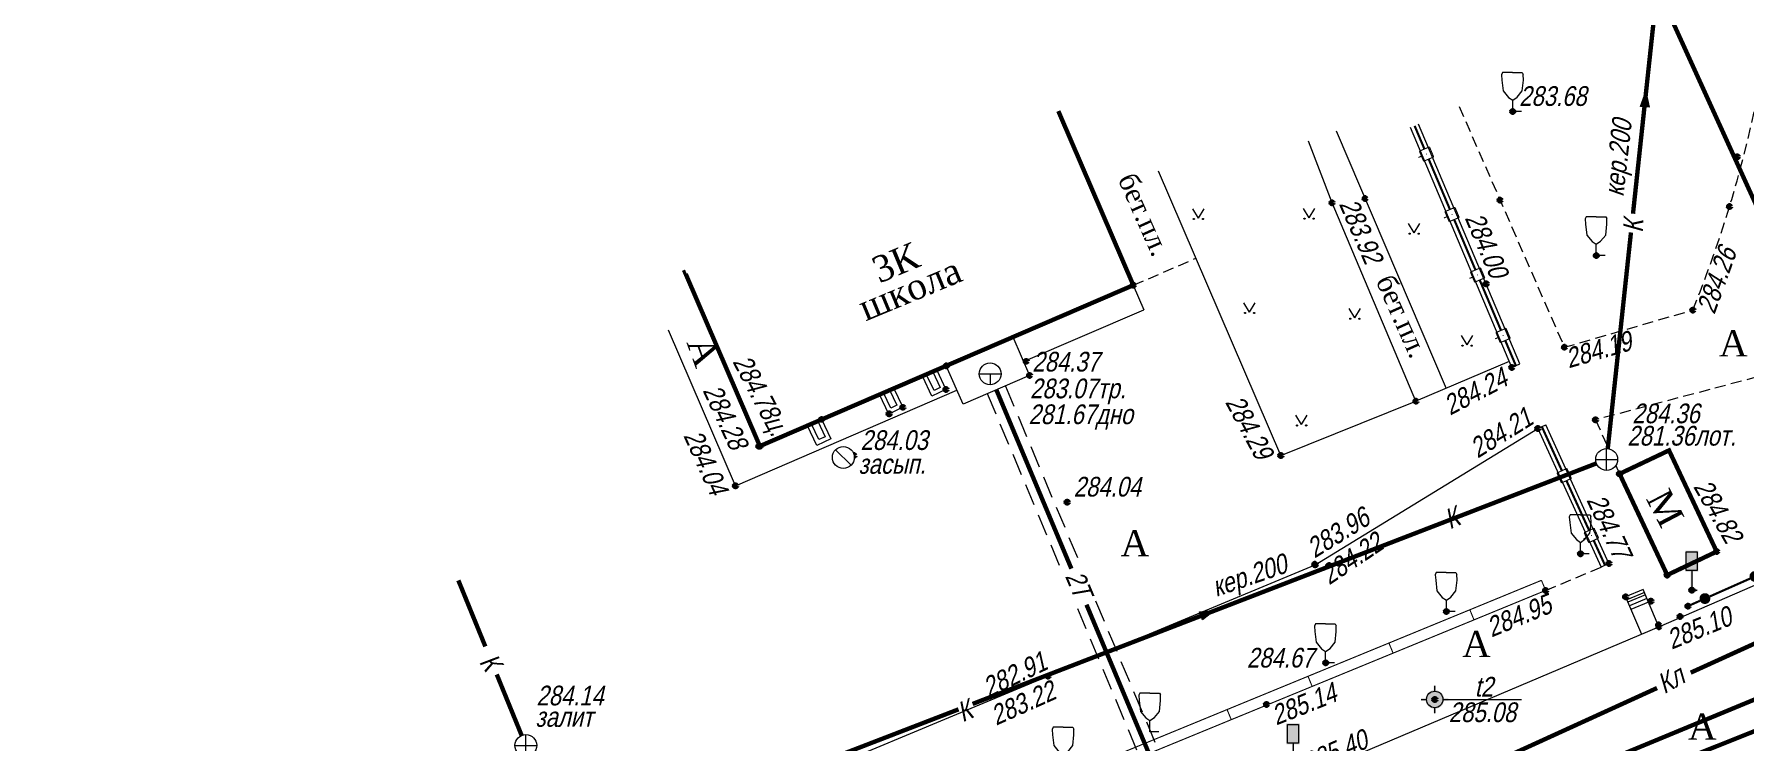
# Model space of a CAD drawing. Header units: metres. Extents: x 5191936 to 10384803, y 4968698 to 9938221.
# Drawn here: x 5192185.5 to 5192263.7, y 4969158.7 to 4969191.1 of the extents above; entities that cross this region are included whole.
import ezdxf

# ---------------------------------------------------------------- set-up
doc = ezdxf.new("R2010")
doc.units = ezdxf.units.M
doc.set_wipeout_variables(frame=1)
for name, pattern in [('COMMUN', [6, 5, -1]), ('DASHED', [0.75, 0.5, -0.25]), ('DASHEDX2', [1.5, 1, -0.5])]:
    doc.linetypes.add(name, pattern=pattern)
doc.layers.get('0').update_dxf_attribs({"lineweight": 18})
for name, color, linetype, lineweight in [('51361800', 7, 'Continuous', 18), ('51361930', 7, 'Continuous', 18), ('51361990', 7, 'Continuous', 18), ('71133200', 7, 'Continuous', 18), ('82211000', 7, 'Continuous', 18), ('82212000', 7, 'Continuous', 18), ('82221000', 7, 'Continuous', 18), ('Commun', 7, 'Continuous', 18), ('ELE_SKLAD', 7, 'Continuous', 18), ('GEO_POINTS', 7, 'Continuous', 18), ('Otm', 7, 'Continuous', 18), ('Sit', 7, 'Continuous', 18), ('Text', 7, 'Continuous', 18), ('Text_com', 7, 'Continuous', 18), ('Us_znak', 7, 'Continuous', 18), ('Us_znak_fon', 7, 'Continuous', 18)]:
    doc.layers.add(name, color=color, linetype=linetype, lineweight=lineweight)
doc.styles.add('eskd', font='ESKD1.shx', dxfattribs={"width": 1.2, "oblique": 15})
doc.styles.get("Standard").update_dxf_attribs({"font": 'arial.ttf', "width": 0.8, "oblique": 13, "height": 0.9})
doc.styles.add('style1', font='times.ttf', dxfattribs={"height": 1})

# ---------------------------------------------------------------- blocks, each defined once
blk = doc.blocks.new('71133200')
for p, q in [((-0.924145, 3.560442), (-1.024145, 3.360442)), ((-1.024145, 3.360442), (-0.977382, 2.864397)), ((-0.024145, 3.560442), (-0.924145, 3.560442)), ((-0.024145, 3.560442), (0.875855, 3.560442)), ((0.875855, 3.560442), (0.958164, 3.395824)), ((0.975974, 2.864397), (0.958164, 3.395824)), ((-0.977382, 2.864397), (-0.861899, 1.88241)), ((-0.861899, 1.88241), (-0.374616, 1.28565)), ((0.401375, 1.321765), (0.861899, 1.88241)), ((0.861899, 1.88241), (0.975974, 2.864397)), ((-0.374616, 1.28565), (0, 1.039723)), ((0, 1.039723), (0.401375, 1.321765)), ((0, 0), (0, 1.039723)), ((0.8, 0), (0, 0))]:
    blk.add_line(p, q)
at = {"style": 'eskd', "oblique": 14.99997778}
blk.add_attdef('Z', (1.873004, -0.239356), '', height=2, dxfattribs=at)
blk = doc.blocks.new('GAZON')
at = {"layer": 'Us_znak', "linetype": 'COMMUN', "lineweight": -2}
for points in [[(-0.233, -0.041, 1), (-0.183, -0.041, 1)], [(0.183, -0.041, 1), (0.233, -0.041, 1)]]:
    blk.add_hatch(color=0, dxfattribs=at).paths.add_polyline_path(points)
at = {"layer": 'Us_znak', "color": 0, "linetype": 'COMMUN', "lineweight": -2}
for points in [[(0, 0), (-0.26, 0.427)], [(0, 0), (0.26, 0.427)]]:
    blk.add_lwpolyline(points, dxfattribs=at)
for centre in [(-0.208, -0.041), (0.208, -0.041)]:
    blk.add_circle(centre, 0.025, dxfattribs=at)
blk = doc.blocks.new('51361990a')
at = {"color": 7, "style": 'eskd', "oblique": 15}
for tag, p in [('Z', (1.73, 1.41)), ('Z1', (1.73, -0.99)), ('Z2', (1.73, -3.39))]:
    blk.add_attdef(tag, p, '', height=2, dxfattribs=at)
at = {"color": 7}
blk.add_wipeout([(1, 0.1), (0.97, 0.3), (0.89, 0.48), (0.78, 0.64), (0.64, 0.78), (0.48, 0.89), (0.3, 0.97), (0.1, 1.01), (-0.09, 1.01), (-0.29, 0.97), (-0.47, 0.89), (-0.63, 0.78), (-0.77, 0.64), (-0.88, 0.48), (-0.96, 0.3), (-1, 0.1), (-1, -0.09), (-0.96, -0.29), (-0.88, -0.47), (-0.77, -0.63), (-0.63, -0.77), (-0.47, -0.88), (-0.29, -0.96), (-0.09, -0.99), (0.1, -0.99), (0.3, -0.96), (0.48, -0.88), (0.64, -0.77), (0.78, -0.63), (0.89, -0.47), (0.97, -0.29), (1, -0.09)], dxfattribs=at)
blk.add_line((-0.71, 0.7), (0.71, -0.7))
blk.add_circle((0, 0.01), 1)
blk = doc.blocks.new('ZNAK')
at = {"layer": 'Us_znak_fon', "true_color": 0xffffff}
blk.add_hatch(color=7, dxfattribs=at).paths.add_polyline_path([(0.3, 1.8), (-0.3, 1.8), (-0.3, 0.85), (-0.05, 0.85), (-0.05, -0.05), (0.25, -0.05), (0.25, 0.05), (0.05, 0.05), (0.05, 0.85), (0.3, 0.85)])
at = {"layer": 'Us_znak', "color": 0, "linetype": 'Continuous', "lineweight": -2, "ltscale": 10}
blk.add_lwpolyline([(-0.25, 1.75), (0.25, 1.75), (0.25, 0.9), (-0.25, 0.9)], close=True, dxfattribs=at)
at = {"layer": 'Us_znak', "linetype": 'DASHEDX2', "ltscale": 10}
blk.add_lwpolyline([(0, 0.9), (0, 0), (0.25, 0)], dxfattribs=at)
blk = doc.blocks.new('*U61')
at = {"layer": '82211000', "linetype": 'Continuous', "ltscale": 0.5}
for points in [[(5192277.826, 4969177.431, 1), (5192277.558, 4969177.009, 1)], [(5192276.408, 4969175.373, 1), (5192276.102, 4969174.977, 1)], [(5192274.645, 4969173.274, 1), (5192274.312, 4969172.901, 1)], [(5192272.905, 4969171.48, 1), (5192272.536, 4969171.143, 1)], [(5192270.989, 4969169.876, 1), (5192270.586, 4969169.58, 1)], [(5192268.916, 4969168.481, 1), (5192268.484, 4969168.228, 1)], [(5192266.67, 4969167.389, 1), (5192266.213, 4969167.186, 1)], [(5192264.385, 4969166.375, 1), (5192263.928, 4969166.173, 1)], [(5192262.099, 4969165.362, 1), (5192261.642, 4969165.16, 1)]]:
    blk.add_hatch(color=256, dxfattribs=at).paths.add_polyline_path(points, flags=0)
at = {"layer": '82211000', "linetype": 'Continuous', "ltscale": 0.5, "flags": 128}
blk.add_lwpolyline([(5192278.338, 4969178.29, 0.1, 0.1, -0.00914), (5192277.825, 4969177.432, 0, 0, 0)], format="xyseb", dxfattribs=at)
at = {"layer": '82211000', "linetype": 'Continuous', "ltscale": 0.5, "const_width": 0.1}
for points in [[(5192277.557, 4969177.01, -0.018281), (5192276.407, 4969175.374, -0.018281)], [(5192274.311, 4969172.901, -0.020827), (5192272.905, 4969171.481, -0.020827)], [(5192272.535, 4969171.144, -0.020827), (5192270.988, 4969169.877, -0.020827)], [(5192270.585, 4969169.581, -0.020827), (5192268.915, 4969168.482, -0.020827)]]:
    blk.add_lwpolyline(points, format="xyb", dxfattribs=at)
at = {"layer": '82211000', "linetype": 'Continuous', "ltscale": 0.5}
for points in [[(5192276.101, 4969174.978, 0.1, 0.1, -0.02004), (5192274.677, 4969173.312, 0.1, 0.1, -0.000521), (5192274.644, 4969173.275, 0, 0, 0)], [(5192268.483, 4969168.229, 0.1, 0.1, -0.003722), (5192268.172, 4969168.054, 0.1, 0.1, 0), (5192266.67, 4969167.389, 0, 0, 0)]]:
    blk.add_lwpolyline(points, format="xyseb", dxfattribs=at)
at = {"layer": '82211000', "linetype": 'Continuous', "ltscale": 0.5, "const_width": 0.1}
for points in [[(5192266.213, 4969167.186), (5192264.385, 4969166.375)], [(5192263.928, 4969166.173), (5192262.099, 4969165.362)]]:
    blk.add_lwpolyline(points, dxfattribs=at)
at = {"layer": '82211000', "ltscale": 0.5, "const_width": 0.1}
blk.add_lwpolyline([(5192261.642, 4969165.16), (5192261.094, 4969164.917)], dxfattribs=at)
blk = doc.blocks.new('*U74')
at = {"layer": '82212000', "linetype": 'Continuous', "ltscale": 0.5}
for points in [[(5192255.445, 4969170.856, 1), (5192255.424, 4969170.901, 1)], [(5192256.69, 4969168.126, 1), (5192256.669, 4969168.171, 1)]]:
    blk.add_hatch(color=256, dxfattribs=at).paths.add_polyline_path(points, flags=0)
at = {"layer": '82212000', "ltscale": 0.5, "const_width": 0.1}
blk.add_lwpolyline([(5192255.331, 4969171.106), (5192254.414, 4969173.118)], dxfattribs=at)
at = {"layer": '82212000', "linetype": 'Continuous', "ltscale": 0.5}
for points, const_width in [([(5192255.207, 4969170.775), (5192255.071, 4969170.712)], 0.05), ([(5192255.104, 4969171.002), (5192255.559, 4969171.209)], 0.05), ([(5192255.311, 4969170.547), (5192255.104, 4969171.002)], 0.05), ([(5192255.559, 4969171.209), (5192255.766, 4969170.755)], 0.05), ([(5192255.766, 4969170.755), (5192255.311, 4969170.547)], 0.05), ([(5192256.576, 4969168.376), (5192255.538, 4969170.651)], 0.1), ([(5192256.348, 4969168.272), (5192256.803, 4969168.48)], 0.05), ([(5192256.803, 4969168.48), (5192257.011, 4969168.025)], 0.05), ([(5192256.452, 4969168.045), (5192256.315, 4969167.983)], 0.05), ([(5192256.556, 4969167.817), (5192256.348, 4969168.272)], 0.05), ([(5192257.011, 4969168.025), (5192256.556, 4969167.817)], 0.05)]:
    blk.add_lwpolyline(points, dxfattribs=dict(at, const_width=const_width))
at = {"layer": '82212000', "linetype": 'Continuous', "ltscale": 0.5, "flags": 128}
blk.add_lwpolyline([(5192257.302, 4969166.784, 0.1, 0.1, 0), (5192256.783, 4969167.921, 0, 0, 0)], format="xyseb", dxfattribs=at)
blk = doc.blocks.new('*U75')
at = {"layer": '82212000', "linetype": 'Continuous', "ltscale": 0.5}
for points in [[(5192249.152, 4969185.556, 1), (5192249.132, 4969185.602, 1)], [(5192250.319, 4969182.792, 1), (5192250.299, 4969182.838, 1)], [(5192251.486, 4969180.029, 1), (5192251.466, 4969180.075, 1)], [(5192252.653, 4969177.265, 1), (5192252.633, 4969177.311, 1)]]:
    blk.add_hatch(color=256, dxfattribs=at).paths.add_polyline_path(points, flags=0)
at = {"layer": '82212000', "ltscale": 0.5, "const_width": 0.1}
blk.add_lwpolyline([(5192249.045, 4969185.809), (5192248.596, 4969186.871)], dxfattribs=at)
at = {"layer": '82212000', "linetype": 'Continuous', "ltscale": 0.5}
for points, const_width in [([(5192248.814, 4969185.712), (5192249.275, 4969185.907)], 0.05), ([(5192249.009, 4969185.252), (5192248.814, 4969185.712)], 0.05), ([(5192249.275, 4969185.907), (5192249.469, 4969185.446)], 0.05), ([(5192248.912, 4969185.482), (5192248.773, 4969185.423)], 0.05), ([(5192249.469, 4969185.446), (5192249.009, 4969185.252)], 0.05), ([(5192250.212, 4969183.046), (5192249.239, 4969185.349)], 0.1), ([(5192250.079, 4969182.718), (5192249.94, 4969182.66)], 0.05), ([(5192249.981, 4969182.948), (5192250.442, 4969183.143)], 0.05), ([(5192250.176, 4969182.488), (5192249.981, 4969182.948)], 0.05), ([(5192250.636, 4969182.682), (5192250.176, 4969182.488)], 0.05), ([(5192251.379, 4969180.282), (5192250.406, 4969182.585)], 0.1), ([(5192250.442, 4969183.143), (5192250.636, 4969182.682)], 0.05), ([(5192251.148, 4969180.185), (5192251.609, 4969180.379)], 0.05), ([(5192251.343, 4969179.724), (5192251.148, 4969180.185)], 0.05), ([(5192251.609, 4969180.379), (5192251.804, 4969179.919)], 0.05), ([(5192251.246, 4969179.954), (5192251.108, 4969179.896)], 0.05), ([(5192251.804, 4969179.919), (5192251.343, 4969179.724)], 0.05), ([(5192252.546, 4969177.518), (5192251.573, 4969179.821)], 0.1), ([(5192252.413, 4969177.191), (5192252.275, 4969177.132)], 0.05), ([(5192252.316, 4969177.421), (5192252.776, 4969177.616)], 0.05), ([(5192252.51, 4969176.96), (5192252.316, 4969177.421)], 0.05), ([(5192252.971, 4969177.155), (5192252.51, 4969176.96)], 0.05), ([(5192252.776, 4969177.616), (5192252.971, 4969177.155)], 0.05)]:
    blk.add_lwpolyline(points, dxfattribs=dict(at, const_width=const_width))
at = {"layer": '82212000', "linetype": 'Continuous', "ltscale": 0.5, "flags": 128}
blk.add_lwpolyline([(5192253.227, 4969175.906, 0.1, 0.1, 0), (5192252.74, 4969177.058, 0, 0, 0)], format="xyseb", dxfattribs=at)
blk = doc.blocks.new('*U76')
at = {"layer": '82221000', "ltscale": 0.5, "flags": 128}
blk.add_lwpolyline([(5192212.274, 4969148.786, 0.05, 0.05, 0), (5192254.396, 4969166.096, 0, 0, 0)], format="xyseb", dxfattribs=at)
blk.add_lwpolyline([(5192212.274, 4969148.786, 0.05, 0.05, 0), (5192254.396, 4969166.096, 0, 0, 0)], format="xyseb", dxfattribs=at)
at = {"layer": '82221000', "ltscale": 0.5, "const_width": 0.05}
blk.add_lwpolyline([(5192212.464, 4969148.324), (5192254.586, 4969165.634)], dxfattribs=at)
at = {"layer": '82221000', "linetype": 'Continuous', "ltscale": 0.5, "const_width": 0.05}
for points in [[(5192251.312, 4969164.288), (5192251.122, 4969164.751)], [(5192247.612, 4969162.768), (5192247.422, 4969163.23)], [(5192243.912, 4969161.247), (5192243.722, 4969161.71)], [(5192240.213, 4969159.727), (5192240.022, 4969160.189)], [(5192236.513, 4969158.206), (5192236.323, 4969158.669)], [(5192232.813, 4969156.686), (5192232.623, 4969157.148)], [(5192229.113, 4969155.166), (5192228.923, 4969155.628)], [(5192225.413, 4969153.645), (5192225.223, 4969154.108)], [(5192221.714, 4969152.125), (5192221.524, 4969152.587)], [(5192218.014, 4969150.604), (5192217.824, 4969151.067)], [(5192214.314, 4969149.084), (5192214.124, 4969149.546)]]:
    blk.add_lwpolyline(points, dxfattribs=at)
blk = doc.blocks.new('51361800a')
at = {"style": 'eskd', "oblique": 15}
for tag, p in [('Z', (1.72, 1.4)), ('Z1', (1.72, -1)), ('Z2', (1.72, -3.4))]:
    blk.add_attdef(tag, p, '', height=2, dxfattribs=at)
at = {"color": 7}
blk.add_wipeout([(-0.1, 1), (-0.29, 0.96), (-0.47, 0.89), (-0.64, 0.78), (-0.78, 0.64), (-0.89, 0.47), (-0.96, 0.29), (-1, 0.1), (-1, -0.1), (-0.96, -0.29), (-0.89, -0.47), (-0.78, -0.64), (-0.64, -0.78), (-0.47, -0.89), (-0.29, -0.96), (-0.1, -1), (0.1, -1), (0.29, -0.96), (0.47, -0.89), (0.64, -0.78), (0.78, -0.64), (0.89, -0.47), (0.96, -0.29), (1, -0.1), (1, 0.1), (0.96, 0.29), (0.89, 0.47), (0.78, 0.64), (0.64, 0.78), (0.47, 0.89), (0.29, 0.96), (0.1, 1)], dxfattribs=at)
for p, q in [((-1, 0), (1, 0)), ((0, -1), (0, 1))]:
    blk.add_line(p, q)
blk.add_circle((0, 0), 1)
blk = doc.blocks.new('51361930a')
at = {"style": 'eskd', "oblique": 15}
for tag, p in [('Z', (1.72, 1.4)), ('Z1', (1.72, -1)), ('Z2', (1.72, -3.4))]:
    blk.add_attdef(tag, p, '', height=2, dxfattribs=at)
at = {"color": 7}
blk.add_wipeout([(-0.1, 1), (-0.29, 0.96), (-0.47, 0.89), (-0.64, 0.78), (-0.78, 0.64), (-0.89, 0.47), (-0.96, 0.29), (-1, 0.1), (-1, -0.1), (-0.96, -0.29), (-0.89, -0.47), (-0.78, -0.64), (-0.64, -0.78), (-0.47, -0.89), (-0.29, -0.96), (-0.1, -1), (0.1, -1), (0.29, -0.96), (0.47, -0.89), (0.64, -0.78), (0.78, -0.64), (0.89, -0.47), (0.96, -0.29), (1, -0.1), (1, 0.1), (0.96, 0.29), (0.89, 0.47), (0.78, 0.64), (0.64, 0.78), (0.47, 0.89), (0.29, 0.96), (0.1, 1)], dxfattribs=at)
for p, q in [((-1, 0), (1, 0)), ((0, 0), (0, -1))]:
    blk.add_line(p, q)
blk.add_circle((0, 0), 1)
blk = doc.blocks.new('A$C52264BE2')
at = {"layer": 'Sit'}
h = blk.add_hatch(color=32, dxfattribs=at)
h.dxf.hatch_style = 1
h.paths.add_polyline_path([(0, 0.374), (0.714, 0.443), (0.15, 0)])
at = {"layer": 'Sit', "color": 32, "elevation": 285.308}
blk.add_lwpolyline([(0, 0.374), (0.714, 0.443), (0.15, 0), (0, 0.374)], dxfattribs=at)
blk = doc.blocks.new('POINT')
at = {"layer": 'Us_znak', "linetype": 'Continuous', "lineweight": -2}
h = blk.add_hatch(color=0, dxfattribs=at)
edge = h.paths.add_edge_path()
edge.add_arc((0, 0), 0.05, 0, 360)
at = {"layer": 'Us_znak_fon', "linetype": 'Continuous', "true_color": 0xffffff}
blk.add_hatch(color=7, dxfattribs=at).paths.add_polyline_path([(-0.422, 0.05, -0.346708), (-0.05, 0.422), (-0.05, 0.625), (0.05, 0.625), (0.05, 0.422, -0.346708), (0.422, 0.05), (0.625, 0.05), (0.625, -0.05), (0.422, -0.05, -0.346708), (0.05, -0.422), (0.05, -0.625), (-0.05, -0.625), (-0.05, -0.422, -0.346708), (-0.422, -0.05), (-0.625, -0.05), (-0.625, 0.05)])
at = {"layer": 'Us_znak', "color": 0, "linetype": 'Continuous', "lineweight": -2}
for p, q in [((-0.625, 0), (-0.375, 0)), ((0, 0.375), (0, 0.625)), ((0.375, 0), (0.625, 0)), ((0, -0.625), (0, -0.375))]:
    blk.add_line(p, q, dxfattribs=at)
for radius in [0.375, 0.05]:
    blk.add_circle((0, 0), radius, dxfattribs=at)

msp = doc.modelspace()

# ---------------------------------------------------------------- linework, layer by layer
at = {"layer": 'Commun', "color": 32, "linetype": 'COMMUN', "ltscale": 0.7, "const_width": 0.2, "flags": 128}
for points in [[(5192258.581, 4969182.853), (5192259.635, 4969192.671)], [(5192257.428, 4969172.122), (5192258.488, 4969181.996)], [(5192228.385, 4969160.446), (5192256.91, 4969171.441)], [(5192214.32, 4969155.025), (5192227.744, 4969160.199)]]:
    msp.add_lwpolyline(points, dxfattribs=at)
for points, elevation in [([(5192259.899, 4969192.717), (5192266.654, 4969177.885)], 283.662), ([(5192206.108, 4969163.073), (5192204.875, 4969166.093)], 284.138), ([(5192207.767, 4969159.009), (5192206.63, 4969161.794)], 284.138)]:
    msp.add_lwpolyline(points, dxfattribs=dict(at, elevation=elevation))
at = {"layer": 'Commun', "color": 5, "linetype": 'COMMUN', "ltscale": 0.7, "const_width": 0.2, "elevation": 283.988, "flags": 128}
for points in [[(5192229.473, 4969174.802), (5192232.903, 4969166.629)], [(5192229.473, 4969174.802), (5192232.903, 4969166.629)], [(5192233.594, 4969164.983), (5192241.96, 4969145.048)], [(5192233.594, 4969164.983), (5192241.96, 4969145.048)]]:
    msp.add_lwpolyline(points, dxfattribs=at)
at = {"layer": 'Commun', "color": 5, "linetype": 'DASHED', "ltscale": 2, "elevation": 283.988, "flags": 128}
for points in [[(5192229.888, 4969174.976), (5192233.318, 4969166.803)], [(5192229.058, 4969174.628), (5192232.488, 4969166.454)], [(5192233.179, 4969164.809), (5192241.545, 4969144.874)], [(5192234.008, 4969165.157), (5192242.375, 4969145.223)]]:
    msp.add_lwpolyline(points, dxfattribs=at)
at = {"layer": 'Commun', "color": 4, "linetype": 'COMMUN', "ltscale": 0.7, "const_width": 0.2, "elevation": 287.906, "flags": 128}
msp.add_lwpolyline([(5192293.291, 4969170.842), (5192256.056, 4969155.977)], dxfattribs=at)
at = {"layer": 'Commun', "color": 106, "linetype": 'COMMUN', "ltscale": 0.7, "const_width": 0.2, "elevation": 285.881, "flags": 128}
msp.add_lwpolyline([(5192250.177, 4969154.872), (5192283.731, 4969168.754)], dxfattribs=at)
at = {"layer": 'GEO_POINTS', "lineweight": 60}
for centre in [(5192253.08, 4969187.52, 283.68), (5192263.347, 4969185.453, 283.983), (5192244.819, 4969183.354, 283.925), (5192246.331, 4969183.543, 283.95), (5192252.503, 4969183.475, 283.845), (5192262.995, 4969183.177, 284.023), (5192256.902, 4969180.936, 283.954), (5192235.734, 4969179.585, 282.531), (5192251.872, 4969179.648, 284.004), (5192261.318, 4969178.45, 284.258), (5192255.443, 4969176.747, 284.19), (5192227.185, 4969175.903, 283.891), (5192229.189, 4969175.534, 284.367), (5192230.839, 4969176.105, 284), (5192230.994, 4969175.464, 283.988), (5192253.042, 4969175.828, 284.241), (5192227.169, 4969174.815, 283.984), (5192225.193, 4969174.003, 284.022), (5192248.658, 4969174.279, 284.171), (5192221.483, 4969173.455, 283.932), (5192224.57, 4969173.706, 284.03), (5192256.871, 4969173.433, 284.288), (5192254.232, 4969173.035, 284.208), (5192218.607, 4969172.221, 284.779), (5192218.659, 4969172.23, 284.279), (5192222.964, 4969171.795, 284.033), (5192242.483, 4969171.801, 282.694), (5192257.376, 4969171.622, 284.357), (5192257.968, 4969170.963, 284.391), (5192217.546, 4969170.418, 284.038), (5192232.71, 4969169.665, 284.041), (5192244.027, 4969166.83, 283.958), (5192256.178, 4969167.312, 284.833), (5192257.484, 4969166.867, 284.768), (5192262.407, 4969167.41, 284.817), (5192244.046, 4969166.801, 284.225), (5192260.147, 4969166.338, 284.759), (5192254.586, 4969165.634, 284.95), (5192258.245, 4969165.338, 284.877), (5192261.268, 4969165.645, 284.926), (5192250.049, 4969164.672, 284.575), (5192259.396, 4969165.146, 284.96), (5192261.094, 4969164.917, 285.104), (5192259.753, 4969164.057, 285.269), (5192259.768, 4969163.975, 285.103), (5192260.73, 4969164.44, 285.096), (5192244.529, 4969162.324, 284.666), (5192231.831, 4969161.72, 282.909), (5192249.518, 4969160.651, 285.075), (5192241.825, 4969160.426, 285.136)]:
    msp.add_circle(centre, 0.06, dxfattribs=at)
at = {"layer": 'Sit', "linetype": 'DASHED', "flags": 128}
for points, elevation in [([(5192261.318, 4969178.45, 0.065164), (5192264.932, 4969192.222, -0.01143), (5192265.685, 4969198.901, -0.455614)], 283.845), ([(5192278.113, 4969178.637, 0.063284), (5192273.214, 4969177.761), (5192256.871, 4969173.433)], 284.883)]:
    msp.add_lwpolyline(points, format="xyb", dxfattribs=dict(at, elevation=elevation))
at = {"layer": 'Sit', "const_width": 0.2, "flags": 128}
msp.add_lwpolyline([(5192215.276, 4969180.208), (5192215.231, 4969180.188), (5192218.659, 4969172.23), (5192235.734, 4969179.585), (5192232.306, 4969187.544)], dxfattribs=at)
at = {"layer": 'Sit', "linetype": 'DASHED', "flags": 128}
for points, elevation in [([(5192250.631, 4969187.759), (5192255.443, 4969176.747), (5192261.318, 4969178.45)], 283.845), ([(5192256.871, 4969173.433), (5192257.968, 4969170.963)], 284.288), ([(5192254.586, 4969165.634), (5192257.12, 4969166.701)], 284.877)]:
    msp.add_lwpolyline(points, dxfattribs=dict(at, elevation=elevation))
at = {"layer": 'Sit', "flags": 128}
for points, elevation in [([(5192245.005, 4969186.643), (5192250.042, 4969174.871)], 283.95), ([(5192253.042, 4969175.828), (5192248.412, 4969186.793)], 284.241), ([(5192253.411, 4969175.984), (5192248.78, 4969186.949)], 284.241), ([(5192242.483, 4969171.801), (5192248.658, 4969174.279), (5192244.819, 4969183.354), (5192243.739, 4969186.165)], 282.694), ([(5192242.483, 4969171.801), (5192236.885, 4969184.798)], 282.694), ([(5192230.721, 4969176.094), (5192236.218, 4969178.462)], 284.038), ([(5192217.546, 4969170.418), (5192214.482, 4969177.529)], 284.038), ([(5192226.565, 4969175.618), (5192226.902, 4969174.91), (5192226.622, 4969174.777), (5192226.285, 4969175.485)], 283.984), ([(5192252.926, 4969176.105), (5192252.926, 4969176.105), (5192248.658, 4969174.279)], 284.241), ([(5192253.042, 4969175.828), (5192253.411, 4969175.984)], 284.241), ([(5192217.546, 4969170.418), (5192227.673, 4969174.781)], 284.038), ([(5192224.589, 4969174.805), (5192224.927, 4969174.097), (5192224.647, 4969173.964), (5192224.309, 4969174.672)], 284.022), ([(5192221.483, 4969173.455), (5192221.483, 4969173.455), (5192221.907, 4969172.566), (5192221.266, 4969172.261), (5192220.843, 4969173.15), (5192220.843, 4969173.15)], 283.932), ([(5192221.303, 4969173.369), (5192221.641, 4969172.661), (5192221.361, 4969172.527), (5192221.023, 4969173.236)], 283.932), ([(5192254.232, 4969173.035), (5192254.596, 4969173.201)], 282.899), ([(5192257.484, 4969166.867), (5192254.596, 4969173.201)], 284.768), ([(5192173.077, 4969144.636), (5192175.884, 4969138.196), (5192196.524, 4969146.927), (5192203.209, 4969149.773), (5192231.831, 4969161.72), (5192244.046, 4969166.801), (5192254.232, 4969173.035)], 282.899), ([(5192254.232, 4969173.035), (5192257.12, 4969166.701)], 282.899), ([(5192170.672, 4969125.943), (5192181.937, 4969130.653), (5192196.776, 4969137.005), (5192213.28, 4969144.089), (5192232.445, 4969152.423), (5192243.475, 4969157.07), (5192259.768, 4969163.975), (5192267.872, 4969167.497)], 285.93), ([(5192257.484, 4969166.867), (5192257.12, 4969166.701)], 284.768), ([(5192259.105, 4969165.539), (5192258.304, 4969165.199)], 284.877), ([(5192259.15, 4969165.432), (5192258.349, 4969165.092)], 284.877), ([(5192259.218, 4969165.272), (5192258.417, 4969164.933)], 284.877), ([(5192259.29, 4969165.102), (5192258.489, 4969164.763)], 284.877), ([(5192250.143, 4969160.651), (5192253.488, 4969160.651)], 285.075)]:
    msp.add_lwpolyline(points, dxfattribs=dict(at, elevation=elevation))
at = {"layer": 'Sit', "linetype": 'DASHED', "flags": 128}
msp.add_lwpolyline([(5192235.734, 4969179.585), (5192238.598, 4969180.819)], dxfattribs=at)
at = {"layer": 'Sit', "flags": 128}
msp.add_lwpolyline([(5192235.734, 4969179.585), (5192236.218, 4969178.462)], dxfattribs=at)
for points, elevation in [([(5192230.994, 4969175.464), (5192227.951, 4969174.141), (5192227.185, 4969175.903), (5192230.229, 4969177.226)], 283.988), ([(5192227.169, 4969174.815), (5192226.528, 4969174.51), (5192226.104, 4969175.399), (5192226.745, 4969175.704)], 283.984), ([(5192225.193, 4969174.003), (5192224.552, 4969173.697), (5192224.128, 4969174.586), (5192224.769, 4969174.891)], 284.022), ([(5192258.245, 4969165.338), (5192258.967, 4969163.635), (5192259.768, 4969163.975), (5192259.046, 4969165.677)], 284.877)]:
    msp.add_lwpolyline(points, close=True, dxfattribs=dict(at, elevation=elevation))
at = {"layer": 'Sit', "const_width": 0.2, "elevation": 284.817, "flags": 128}
msp.add_lwpolyline([(5192262.407, 4969167.41), (5192260.147, 4969166.338), (5192257.968, 4969170.963), (5192260.228, 4969172.035)], close=True, dxfattribs=at)
at = {"layer": 'Sit', "linetype": 'COMMUN', "ltscale": 0.7, "const_width": 0.2, "elevation": 284.965, "flags": 128}
for points in [[(5192275.965, 4969168.586), (5192261.221, 4969161.877)], [(5192259.68, 4969161.173), (5192244.28, 4969154.148), (5192223.718, 4969145.848)]]:
    msp.add_lwpolyline(points, dxfattribs=at)
at = {"layer": 'Sit', "const_width": 0.05, "elevation": 284.877, "flags": 128}
msp.add_lwpolyline([(5192254.586, 4969165.634), (5192254.395, 4969166.1)], dxfattribs=at)

# ---------------------------------------------------------------- block references
at = {"layer": '71133200', "color": 7, "xscale": 0.5, "yscale": 0.5, "zscale": 0.5}
for p in [(5192253.08, 4969187.52, 283.68), (5192256.902, 4969180.936, 283.954), (5192256.178, 4969167.312, 284.833), (5192250.049, 4969164.672, 284.575), (5192244.529, 4969162.324, 284.666), (5192236.495, 4969159.166, 285.032), (5192232.534, 4969157.603, 285.049)]:
    msp.add_blockref('71133200', p, dxfattribs=at)
at = {"layer": '82211000', "color": 7}
msp.add_blockref('*U61', (0, 0), dxfattribs=at)
at = {"layer": '82212000', "color": 7}
for name in ['*U75', '*U74']:
    msp.add_blockref(name, (0, 0), dxfattribs=at)
at = {"layer": '82221000', "color": 7}
msp.add_blockref('*U76', (0, 0), dxfattribs=at)
at = {"layer": 'Sit', "color": 7}
for p, rotation in [((5192259.254, 4969187.586, -285.308), 64.05317500214349), ((5192238.753, 4969164.285, -285.308), 359.8166648775302)]:
    msp.add_blockref('A$C52264BE2', p, dxfattribs=dict(at, rotation=rotation))
at = {"layer": 'Sit', "color": 7, "linetype": 'Continuous'}
for name, p in [('GAZON', (5192238.71, 4969182.653)), ('GAZON', (5192243.769, 4969182.669)), ('GAZON', (5192248.578, 4969181.98)), ('GAZON', (5192241.052, 4969178.359)), ('GAZON', (5192245.861, 4969178.091)), ('GAZON', (5192250.993, 4969176.861)), ('GAZON', (5192243.43, 4969173.214)), ('ZNAK', (5192261.268, 4969165.645, 284.926)), ('POINT', (5192249.518, 4969160.651, 285.075)), ('ZNAK', (5192243.037, 4969157.756, 285.114))]:
    msp.add_blockref(name, p, dxfattribs=at)

# ---------------------------------------------------------------- texts
at = {"layer": 'ELE_SKLAD', "oblique": 13, "width": 0.8}
msp.add_text('t2', height=0.9, dxfattribs=at).set_placement((5192251.344, 4969160.782, -9.339))
at = {"layer": 'Otm', "oblique": 13, "width": 0.8}
for s, p in [('283.68', (5192253.38, 4969187.78, 283.68)), ('284.36', (5192258.551, 4969173.275, 284.357)), ('281.36лот.', (5192258.325, 4969172.254, 284.357)), ('284.04', (5192233.01, 4969169.925, 284.041)), ('284.67', (5192240.929, 4969162.11, 284.666)), ('284.14', (5192208.444, 4969160.381, 284.138)), ('285.08', (5192250.16, 4969159.616, 285.93))]:
    msp.add_text(s, height=0.9, dxfattribs=at).set_placement(p)
for s, rotation, p in [('283.92', 293.35084, (5192245.125, 4969183.304, 283.925)), ('284.00', 292.99006, (5192250.878, 4969182.66, 284.004)), ('284.26', 70.2333, (5192262.304, 4969178.217, 284.258)), ('284.19', 16.1656, (5192255.645, 4969175.784, 284.19)), ('284.78ц.', 297.62745, (5192217.395, 4969176.093, 284.779)), ('284.24', 27.68875, (5192250.218, 4969173.618, 284.241)), ('284.28', 294.87966, (5192216.031, 4969174.778, 284.279)), ('284.29', 298.21629, (5192239.919, 4969174.24, 282.694)), ('284.21', 31.85819, (5192251.478, 4969171.653, 284.208)), ('284.04', 294.17647, (5192215.152, 4969172.714, 284.038)), ('284.82', 299.65339, (5192261.321, 4969170.381, 284.817)), ('283.96', 31.70066, (5192244.02, 4969167.086, 283.958)), ('284.77', 294.76668, (5192256.44, 4969169.77, 284.768)), ('284.22', 33.8219, (5192244.688, 4969165.862, 284.225)), ('284.95', 22.4082, (5192252.111, 4969163.48, 284.95)), ('285.10', 22.36078, (5192260.348, 4969162.922, 285.103)), ('282.91', 25.71877, (5192229.115, 4969160.727)), ('283.22', 24.12865, (5192229.462, 4969159.448)), ('285.14', 21.78791, (5192242.271, 4969159.458, 285.136)), ('285.40', 22.96499, (5192243.712, 4969157.27, 285.397))]:
    msp.add_text(s, height=0.9, rotation=rotation, dxfattribs=at).set_placement(p)
at = {"layer": 'Text', "style": 'style1'}
for s, height, rotation, p in [('бет.пл.', 0.9, 294.06503, (5192235.01, 4969184.446, -282.694)), ('бет.пл.', 0.9, 294.06503, (5192246.802, 4969179.796)), ('А', 1.2, 289.94943, (5192215.297, 4969176.968))]:
    msp.add_text(s, height=height, rotation=rotation, dxfattribs=at).set_placement(p)
at = {"layer": 'Text', "color": 7, "style": 'style1'}
for s, rotation, p in [('3К', 22.60692, (5192224.118, 4969179.659, -285.654)), ('школа', 22.60692, (5192223.493, 4969177.927, -285.654)), ('М', 297.60488, (5192259.153, 4969169.834))]:
    msp.add_text(s, height=1.2, rotation=rotation, dxfattribs=at).set_placement(p)
at = {"layer": 'Text', "style": 'style1'}
for p in [(5192262.518, 4969176.328), (5192235.152, 4969167.192), (5192250.769, 4969162.588), (5192261.097, 4969158.813)]:
    msp.add_text('А', height=1.2, dxfattribs=at).set_placement(p)
at = {"layer": 'Text_com', "oblique": 13, "width": 0.8}
for s, rotation, p in [('кер.200', 83.63158, (5192258.144, 4969183.609, 283.954)), ('К', 87.35301, (5192259.026, 4969181.975)), ('К', 24.3112, (5192250.208, 4969168.417)), ('кер.200', 18.97231, (5192239.525, 4969165.333)), ('2Т', 292.80267, (5192232.605, 4969166.29, 566.887)), ('К', 303.76784, (5192205.802, 4969162.364, 567.037)), ('Кл', 29.41067, (5192260.011, 4969160.887, 282.899)), ('К', 24.3112, (5192227.933, 4969159.598, 282.899))]:
    msp.add_text(s, height=0.9, rotation=rotation, dxfattribs=at).set_placement(p)
for s, p in [('284.37', (5192231.117, 4969175.639, 284.367)), ('283.07тр.', (5192231.014, 4969174.416)), ('281.67дно', (5192230.945, 4969173.236)), ('284.03', (5192223.264, 4969172.055, 284.033)), ('засып.', (5192223.168, 4969170.965, 284.033)), ('залит', (5192208.399, 4969159.402, 568.171))]:
    msp.add_text(s, height=0.9, dxfattribs=at).set_placement(p)

# ---------------------------------------------------------------- next in the draw order: block references
at = {"layer": '51361800', "color": 7, "xscale": 0.5, "yscale": 0.5, "zscale": 0.5}
for p in [(5192257.376, 4969171.622), (5192207.962, 4969158.549, 284.138)]:
    msp.add_blockref('51361800a', p, dxfattribs=at)
at = {"layer": '51361930', "color": 7, "xscale": 0.5, "yscale": 0.5, "zscale": 0.5}
msp.add_blockref('51361930a', (5192229.186, 4969175.531, 284.367), dxfattribs=at)
at = {"layer": '51361990', "color": 7, "xscale": 0.5, "yscale": 0.5, "zscale": 0.5}
msp.add_blockref('51361990a', (5192222.475, 4969171.708), dxfattribs=at)

doc.saveas('drawing.dxf')
